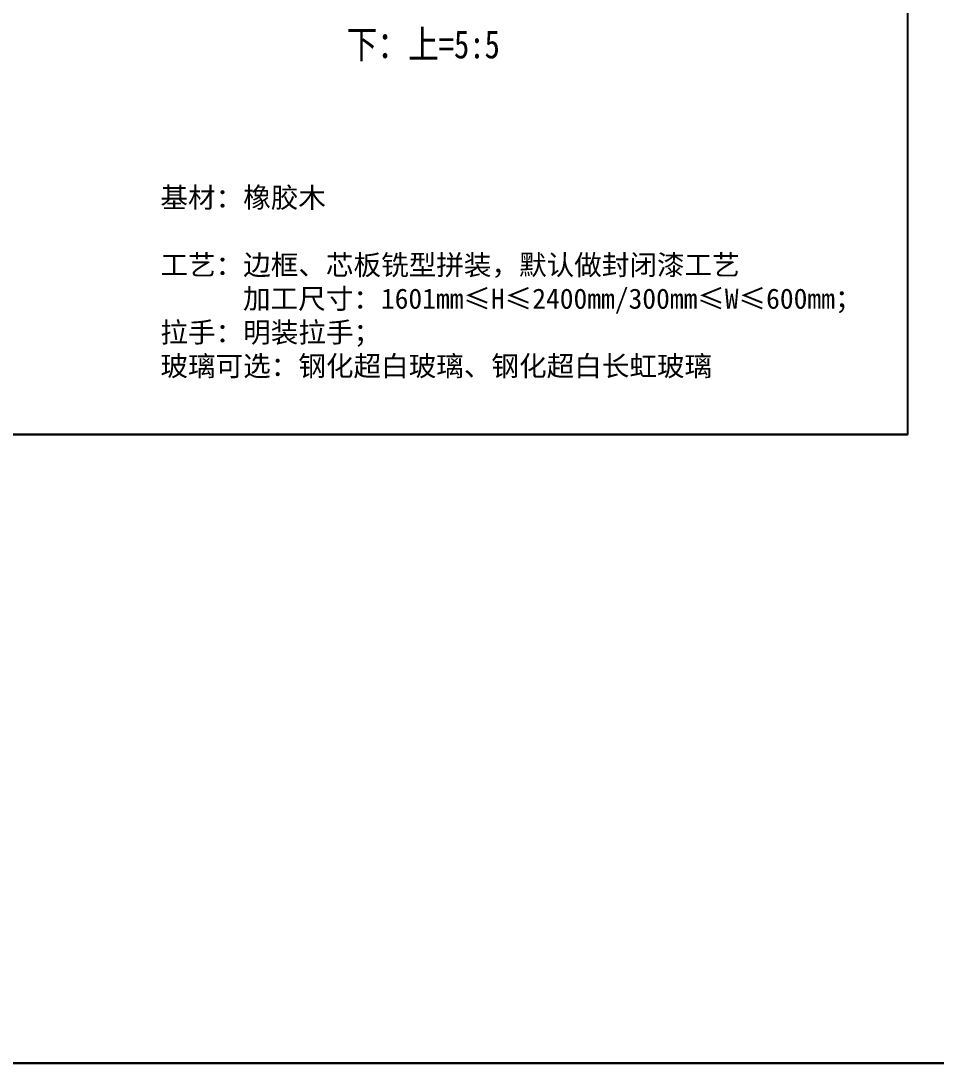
# Model space of a CAD drawing. Header units: millimetres. Extents: x 85186 to 129000, y -77269 to -36327.
# Drawn here: x 98207 to 99837, y -77269 to -75413 of the extents above; entities that cross this region are included whole.
import ezdxf

# ---------------------------------------------------------------- set-up
doc = ezdxf.new("R2010")
doc.units = ezdxf.units.MM
doc.styles.add('ZB_宋体', font='SimSun.ttf')
doc.styles.add('宋体', font='SimSun.ttf', dxfattribs={"width": 0.8})

msp = doc.modelspace()

# ---------------------------------------------------------------- linework, layer by layer
for p, q in [((96768.532, -76149.384), (99785.631, -76149.384)), ((85317.176, -77269.2), (128998.287, -77269.2))]:
    msp.add_line(p, q)
msp.add_lwpolyline([(85318.615, -36326.918), (128998.287, -36326.918), (128998.287, -77269.2), (85318.615, -77269.2)], close=True)
at = {"color": 0}
msp.add_lwpolyline([(96768.532, -73260.69), (99785.631, -73260.69), (99785.631, -76149.384), (96768.532, -76149.384)], close=True, dxfattribs=at)

# ---------------------------------------------------------------- texts
at = {"color": 0, "insert": (98787.572, -75429.612), "char_height": 50, "width": 365.74022, "attachment_point": 1, "style": '宋体'}
msp.add_mtext('下：上=5:5', dxfattribs=at)
at = {"lineweight": 25, "insert": (98455.928, -75709.458), "char_height": 36, "width": 1300.14397, "attachment_point": 1, "style": 'ZB_宋体'}
msp.add_mtext('基材：橡胶木\\P     \\P工艺：边框、芯板铣型拼装，默认做封闭漆工艺\\P      加工尺寸：1601mm≤H≤2400mm/300mm≤W≤600mm；\\P拉手：明装拉手；\\P玻璃可选：钢化超白玻璃、钢化超白长虹玻璃', dxfattribs=at)

doc.saveas('drawing.dxf')
